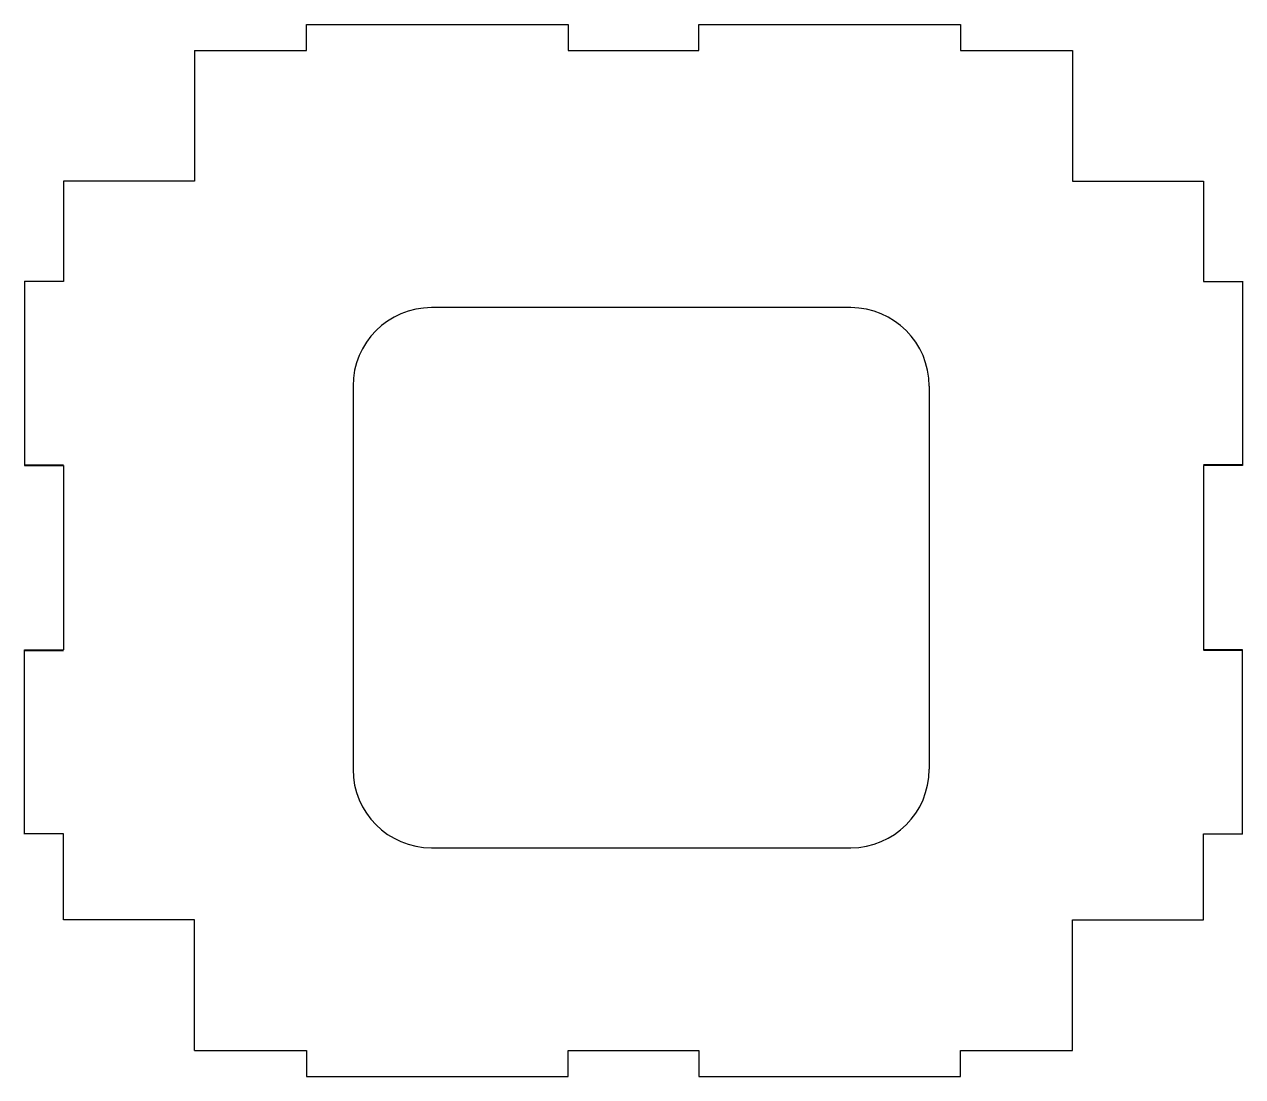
# Model space of a CAD drawing. Header units: inches. Extents: x 21.3 to 67.8, y 7.4 to 47.7.
import ezdxf

# ---------------------------------------------------------------- set-up
doc = ezdxf.new("R2010")
doc.units = ezdxf.units.IN
doc.header["$MEASUREMENT"] = 0

msp = doc.modelspace()

# ---------------------------------------------------------------- linework, layer by layer
for p, q in [((32.051, 46.666), (32.051, 47.667)), ((32.051, 47.667), (42.051, 47.667)), ((42.051, 47.667), (42.051, 46.666)), ((47.051, 46.666), (47.051, 47.667)), ((47.051, 47.667), (57.051, 47.667)), ((57.051, 47.667), (57.051, 46.666)), ((27.771, 46.666), (32.051, 46.666)), ((42.051, 46.666), (47.051, 46.666)), ((57.051, 46.666), (61.331, 46.666)), ((52.852, 36.838), (36.832, 36.838)), ((33.832, 33.838), (33.832, 19.188)), ((55.852, 33.838), (55.852, 19.188)), ((36.832, 16.188), (52.852, 16.188)), ((27.771, 8.44), (32.051, 8.44)), ((32.051, 8.44), (32.051, 7.439)), ((42.051, 7.439), (42.051, 8.44)), ((42.051, 8.44), (47.051, 8.44)), ((47.051, 8.44), (47.051, 7.439)), ((57.051, 7.439), (57.051, 8.44)), ((57.051, 8.44), (61.331, 8.44)), ((32.051, 7.439), (42.051, 7.439)), ((47.051, 7.439), (57.051, 7.439))]:
    msp.add_line(p, q)
at = {"color": 2}
for p, q in [((27.771, 46.666), (27.771, 41.666)), ((61.331, 46.666), (61.331, 41.666)), ((27.771, 41.666), (22.771, 41.666)), ((22.771, 41.666), (22.771, 37.831)), ((61.331, 41.666), (66.331, 41.666)), ((66.331, 41.666), (66.331, 37.831)), ((22.771, 13.44), (22.771, 16.727)), ((66.331, 13.44), (66.331, 16.727)), ((27.771, 13.44), (22.771, 13.44)), ((27.771, 8.44), (27.771, 13.44)), ((61.331, 8.44), (61.331, 13.44)), ((61.331, 13.44), (66.331, 13.44))]:
    msp.add_line(p, q, dxfattribs=at)
at = {"color": 2, "linetype": 'ByBlock'}
for p, q in [((21.271, 37.847), (21.271, 30.802)), ((22.771, 37.831), (21.271, 37.831)), ((21.271, 37.831), (21.271, 30.831)), ((66.331, 37.831), (67.831, 37.831)), ((67.831, 37.847), (67.831, 30.802)), ((67.831, 37.831), (67.831, 30.831)), ((21.271, 30.831), (22.771, 30.831)), ((21.271, 30.802), (22.771, 30.802)), ((22.771, 30.802), (22.771, 23.756)), ((67.831, 30.831), (66.331, 30.831)), ((67.831, 30.802), (66.331, 30.802)), ((66.331, 30.802), (66.331, 23.756)), ((21.271, 16.711), (21.271, 23.756)), ((21.271, 23.756), (22.771, 23.756)), ((67.831, 23.756), (66.331, 23.756)), ((67.831, 16.711), (67.831, 23.756)), ((21.271, 16.727), (21.271, 23.727)), ((21.271, 23.727), (22.771, 23.727)), ((67.831, 23.727), (66.331, 23.727)), ((67.831, 16.727), (67.831, 23.727)), ((22.771, 16.727), (21.271, 16.727)), ((66.331, 16.727), (67.831, 16.727))]:
    msp.add_line(p, q, dxfattribs=at)
for centre, start, end in [((36.832, 33.838), 90, 180), ((52.852, 33.838), 0, 90), ((36.832, 19.188), 180, 270), ((52.852, 19.188), 270, 0)]:
    msp.add_arc(centre, 3, start, end)

doc.saveas('drawing.dxf')
